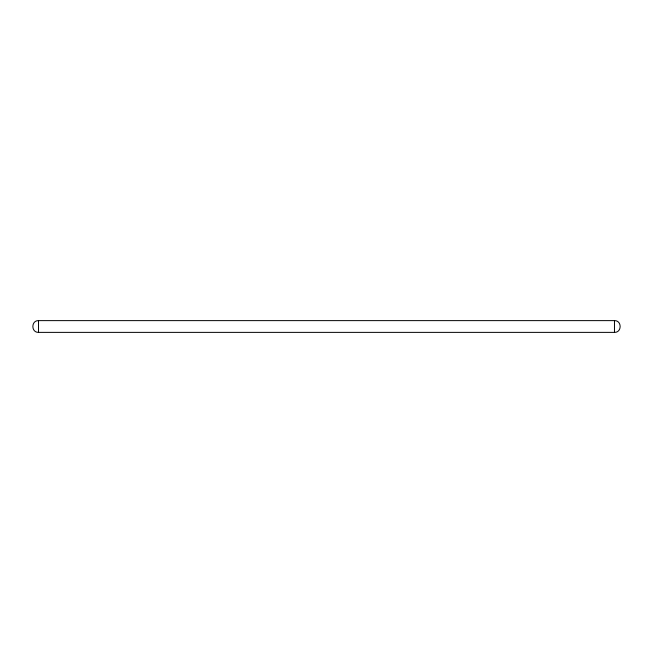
<?xml version="1.0" encoding="UTF-8"?>
<svg xmlns="http://www.w3.org/2000/svg" width="653" height="653" viewBox="0 0 653 653"><rect width="100%" height="100%" fill="white"/><g stroke="black" fill="none" stroke-linecap="round" stroke-linejoin="round"><path stroke-width="0.98" d="M38.527 320.623C30.977 320.337 30.977 332.663 38.527 332.377L614.473 332.377C622.023 332.663 622.023 320.337 614.473 320.623L38.527 320.623L38.527 332.377M614.473 320.623L614.473 332.377"/></g></svg>
